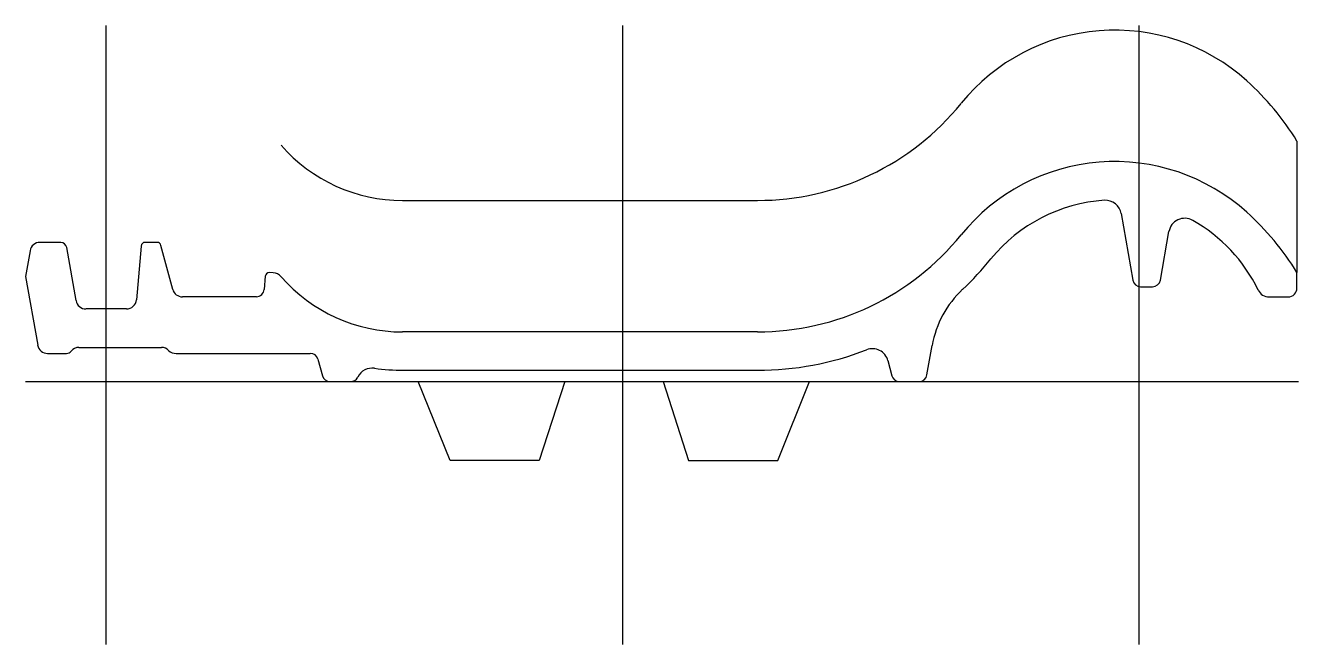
# Model space of a CAD drawing. Extents: x -136 to 154, y -60 to 81.
import ezdxf

# ---------------------------------------------------------------- set-up
doc = ezdxf.new("R2010")
doc.units = 0
doc.layers.get('0').update_dxf_attribs({"linetype": 'CONTINUOUS'})

msp = doc.modelspace()

# ---------------------------------------------------------------- linework, layer by layer
at = {"linetype": 'CONTINUOUS'}
for p, q in [((-118, -60), (-118, 81.29)), ((0, -60), (0, 81.29)), ((118, -60), (118, 81.29)), ((154.02, 54.88), (154.02, 24.88)), ((-50.28, 41.35), (1.02, 41.35)), ((1.02, 41.35), (30.8, 41.35)), ((113.89, 38.35), (116.56, 23.18)), ((122.82, 23.18), (124.77, 34.24)), ((-135.39, 29.89), (-136.44, 23.96)), ((-128.38, 31.79), (-133.12, 31.79)), ((-124.88, 18.49), (-127.02, 30.65)), ((-110.02, 30.95), (-111.1, 18.69)), ((-106.38, 31.79), (-109.11, 31.79)), ((-102.8, 21.06), (-105.49, 31.11)), ((-136.44, 23.96), (-133.65, 8.35)), ((-81.66, 24.04), (-81.92, 21.03)), ((-79.83, 24.87), (-80.74, 24.88)), ((154.02, 21.35), (154.02, 24.88)), ((118.31, 21.66), (121, 21.66)), ((-83.68, 19.35), (-100.57, 19.35)), ((147.65, 19.35), (152.02, 19.35)), ((-113.39, 16.59), (-122.61, 16.59)), ((1.02, 11.35), (-50.28, 11.35)), ((30.8, 11.35), (1.02, 11.35)), ((-131.38, 6.45), (-127.07, 6.45)), ((-124.24, 7.83), (-105.38, 7.83)), ((-101.99, 6.45), (-71.39, 6.45)), ((69.5, 1.52), (70.68, 8.23)), ((-69.62, 5.14), (-68.61, 1.36)), ((60.58, 4.79), (61.49, 1.36)), ((-136.44, 0), (154.38, 0)), ((-66.83, 0), (-62.18, 0)), ((-50.13, 2.6), (1.02, 2.6)), ((-39.45, -18), (-46.72, 0)), ((-13.26, 0), (-19.11, -18)), ((1.02, 2.6), (30.79, 2.6)), ((9.21, 0), (15.06, -18)), ((35.4, -18), (42.68, 0)), ((63.17, 0), (67.69, 0)), ((-19.11, -18), (-39.45, -18)), ((15.06, -18), (35.4, -18))]:
    msp.add_line(p, q, dxfattribs=at)
for centre, radius, start, end in [((112.39, 35.07), 45.16, 48.0985, 140.9474), ((101.3, 22.73), 61.75, 31.3774, 48.0866), ((30.79, 101.28), 59.92, 270.0049, 320.9371), ((-50.27, 78.22), 36.87, 221.1879, 269.9896), ((112.39, 5.07), 45.16, 48.0985, 140.9474), ((112.39, 5.07), 36.4, 93.7289, 140.948), ((110.26, 37.71), 3.69, 10.0262, 93.6724), ((101.3, -7.27), 61.75, 31.3774, 48.0866), ((128.4, 33.59), 3.69, 60.8373, 169.8188), ((112.39, 5.06), 36.4, 25.8048, 60.7058), ((30.79, 71.28), 59.92, 270.0049, 320.9371), ((-133.13, 29.49), 2.3, 89.8742, 169.9847), ((-128.38, 30.41), 1.38, 10.0154, 90.0428), ((-109.1, 30.87), 0.92, 90.4059, 175.0129), ((-106.38, 30.87), 0.92, 15.1215, 90.1155), ((30.8, 71.29), 68.68, 313.0083, 320.9239), ((-80.74, 23.96), 0.92, 89.783, 175.0119), ((-80.1, 22.12), 2.76, 41.173, 84.4377), ((-50.27, 48.22), 36.87, 221.1879, 269.9896), ((-100.58, 21.65), 2.3, 194.8635, 270.1734), ((-83.75, 21.19), 1.84, 272.2786, 355.0569), ((93.38, 4.22), 23.05, 133.0289, 169.9818), ((118.37, 23.5), 1.84, 189.9822, 268.0645), ((121.01, 23.5), 1.84, 269.7497, 349.9851), ((147.65, 22.12), 2.77, 205.9013, 269.9639), ((152.02, 21.35), 2, 270, 0), ((-122.62, 18.89), 2.3, 190.0153, 270.1258), ((-113.39, 18.89), 2.3, 270.0321, 355.0115), ((-131.39, 8.75), 2.3, 190.0153, 270.1258), ((-127.07, 7.83), 1.38, 269.9692, 321.4507), ((-124.19, 5.52), 2.31, 91.2064, 141.1353), ((-105.37, 5.53), 2.3, 44.4266, 90.1858), ((-102.09, 8.75), 2.3, 224.3578, 272.3804), ((-71.38, 4.61), 1.84, 16.7403, 90.2485), ((30.79, 71.27), 68.67, 270.001, 291.2523), ((57.02, 3.83), 3.69, 15.0686, 111.2414), ((-57.21, -0.6), 3.69, 81.8827, 153.7329), ((-50.31, 48.23), 45.63, 261.9436, 270.2199), ((-66.83, 1.84), 1.84, 195.1215, 270.1155), ((-62.17, 1.84), 1.84, 269.7549, 333.8828), ((63.27, 1.84), 1.84, 195.0392, 266.9788), ((67.69, 1.84), 1.84, 270.061, 349.9846)]:
    msp.add_arc(centre, radius, start, end, dxfattribs=at)

doc.saveas('drawing.dxf')
